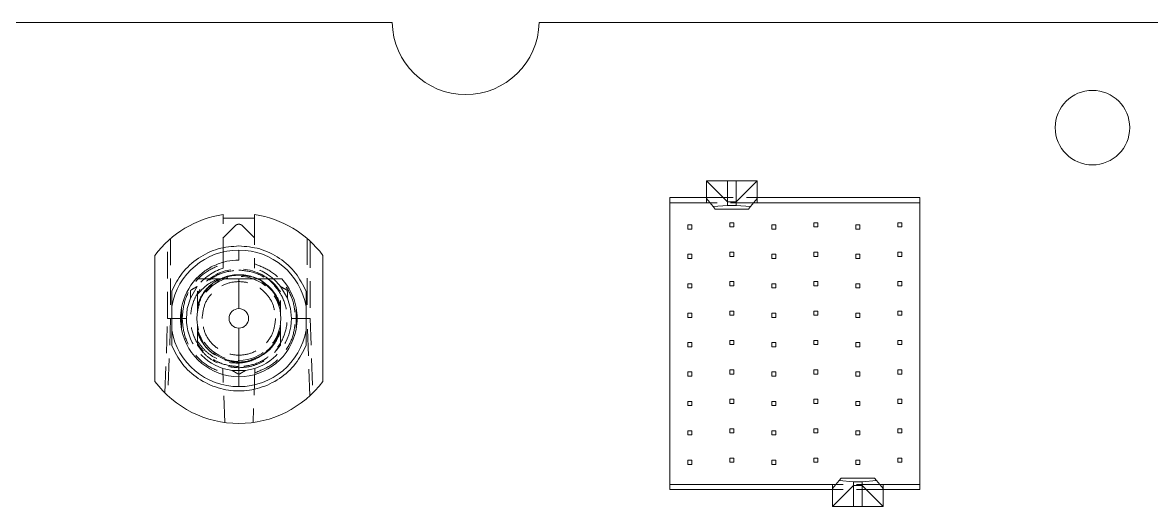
# Model space of a CAD drawing. Header units: millimetres. Extents: x 5 to 589, y 5 to 415.
# Drawn here: x 191.5 to 245.2, y 352.8 to 375.8 of the extents above; entities that cross this region are included whole.
import ezdxf

# ---------------------------------------------------------------- set-up
doc = ezdxf.new("R2010")
doc.units = ezdxf.units.MM
doc.linetypes.add('HIDDEN', pattern=[1.905, 1.27, -0.635])

msp = doc.modelspace()

# ---------------------------------------------------------------- linework, layer by layer
at = {"color": 7, "linetype": 'Continuous', "lineweight": 15}
for p, q in [((209.058, 375.794), (96.056, 375.794)), ((367.058, 375.794), (216.056, 375.794)), ((224.032, 367.414), (224.032, 368.264)), ((224.032, 368.264), (225.032, 367.264)), ((224.032, 368.264), (225.032, 368.264)), ((225.032, 368.264), (225.432, 368.264)), ((225.032, 368.264), (225.032, 367.264)), ((225.432, 367.264), (225.432, 368.264)), ((225.432, 367.264), (226.432, 368.264)), ((225.432, 368.264), (226.432, 368.264)), ((226.432, 368.264), (226.432, 367.414)), ((222.282, 367.464), (224.032, 367.464)), ((222.282, 367.464), (222.282, 367.214)), ((222.282, 367.214), (222.282, 353.814)), ((224.032, 367.214), (222.282, 367.214)), ((224.337, 367.033), (224.032, 367.414)), ((224.032, 367.214), (224.032, 367.414)), ((225.032, 367.264), (225.032, 367.094)), ((225.432, 367.264), (225.032, 367.264)), ((225.432, 367.094), (225.432, 367.264)), ((226.127, 367.033), (226.432, 367.414)), ((234.182, 367.464), (226.432, 367.464)), ((226.432, 367.414), (226.432, 367.214)), ((234.182, 367.214), (226.432, 367.214)), ((234.182, 367.464), (234.182, 367.214)), ((234.182, 353.814), (234.182, 367.214)), ((201.007, 366.657), (201.007, 366.489)), ((202.507, 366.657), (202.507, 366.489)), ((224.337, 367.033), (225.032, 367.094)), ((224.432, 366.914), (224.337, 367.033)), ((226.032, 366.914), (224.432, 366.914)), ((225.032, 367.094), (225.432, 367.094)), ((225.432, 367.094), (226.127, 367.033)), ((226.127, 367.033), (226.032, 366.914)), ((202.507, 366.489), (201.007, 366.489)), ((197.757, 364.714), (197.757, 358.714)), ((201.757, 364.964), (201.757, 364.489)), ((205.757, 358.714), (205.757, 364.714)), ((201.757, 362.179), (201.757, 363.589)), ((201.757, 358.939), (201.757, 361.249)), ((201.757, 358.939), (201.757, 358.464)), ((222.282, 353.814), (230.032, 353.814)), ((222.282, 353.814), (222.282, 353.564)), ((230.032, 353.614), (230.337, 353.995)), ((230.032, 353.614), (230.032, 353.814)), ((231.032, 353.764), (230.032, 352.764)), ((230.337, 353.995), (230.432, 354.114)), ((231.032, 353.934), (230.337, 353.995)), ((230.432, 354.114), (232.032, 354.114)), ((231.032, 353.934), (231.032, 353.764)), ((231.432, 353.934), (231.032, 353.934)), ((231.032, 353.764), (231.432, 353.764)), ((231.032, 353.764), (231.032, 352.764)), ((232.127, 353.995), (231.432, 353.934)), ((231.432, 353.764), (231.432, 353.934)), ((232.432, 352.764), (231.432, 353.764)), ((231.432, 352.764), (231.432, 353.764)), ((232.032, 354.114), (232.127, 353.995)), ((232.432, 353.614), (232.127, 353.995)), ((232.432, 353.814), (234.182, 353.814)), ((232.432, 353.814), (232.432, 353.614)), ((234.182, 353.564), (234.182, 353.814)), ((230.032, 353.564), (222.282, 353.564)), ((230.032, 352.764), (230.032, 353.614)), ((232.432, 353.614), (232.432, 352.764)), ((234.182, 353.564), (232.432, 353.564)), ((231.032, 352.764), (230.032, 352.764)), ((231.432, 352.764), (231.032, 352.764)), ((232.432, 352.764), (231.432, 352.764))]:
    msp.add_line(p, q, dxfattribs=at)
at = {"color": 7, "linetype": 'HIDDEN', "lineweight": 0}
for p, q in [((224.032, 367.464), (226.432, 367.464)), ((226.432, 367.214), (224.032, 367.214)), ((201.007, 364.308), (201.007, 366.489)), ((201.007, 365.549), (201.58, 366.122)), ((201.934, 366.122), (202.507, 365.549)), ((202.507, 366.489), (202.507, 364.308)), ((223.132, 366.164), (223.332, 366.164)), ((223.132, 365.964), (223.132, 366.164)), ((223.332, 366.164), (223.332, 365.964)), ((225.132, 366.064), (225.132, 366.264)), ((225.132, 366.264), (225.332, 366.264)), ((225.332, 366.064), (225.332, 366.264)), ((227.132, 366.164), (227.332, 366.164)), ((227.132, 365.964), (227.132, 366.164)), ((227.332, 366.164), (227.332, 365.964)), ((229.132, 366.064), (229.132, 366.264)), ((229.132, 366.264), (229.332, 366.264)), ((229.332, 366.064), (229.332, 366.264)), ((231.132, 365.964), (231.132, 366.164)), ((231.132, 366.164), (231.332, 366.164)), ((231.332, 366.164), (231.332, 365.964)), ((233.132, 366.064), (233.132, 366.264)), ((233.132, 366.264), (233.332, 366.264)), ((233.332, 366.064), (233.332, 366.264)), ((223.132, 365.964), (223.332, 365.964)), ((225.332, 366.064), (225.132, 366.064)), ((227.132, 365.964), (227.332, 365.964)), ((229.332, 366.064), (229.132, 366.064)), ((231.132, 365.964), (231.332, 365.964)), ((233.332, 366.064), (233.132, 366.064)), ((198.363, 361.714), (198.363, 365.385)), ((198.507, 365.514), (198.507, 362.364)), ((205.007, 362.364), (205.007, 365.514)), ((205.151, 365.385), (205.151, 361.714)), ((223.132, 364.764), (223.332, 364.764)), ((223.132, 364.564), (223.132, 364.764)), ((223.132, 364.564), (223.332, 364.564)), ((223.332, 364.764), (223.332, 364.564)), ((225.132, 364.864), (225.332, 364.864)), ((225.132, 364.664), (225.132, 364.864)), ((225.332, 364.664), (225.132, 364.664)), ((225.332, 364.664), (225.332, 364.864)), ((227.132, 364.564), (227.132, 364.764)), ((227.132, 364.764), (227.332, 364.764)), ((227.132, 364.564), (227.332, 364.564)), ((227.332, 364.764), (227.332, 364.564)), ((229.132, 364.664), (229.132, 364.864)), ((229.132, 364.864), (229.332, 364.864)), ((229.332, 364.664), (229.132, 364.664)), ((229.332, 364.664), (229.332, 364.864)), ((231.132, 364.564), (231.132, 364.764)), ((231.132, 364.764), (231.332, 364.764)), ((231.132, 364.564), (231.332, 364.564)), ((231.332, 364.764), (231.332, 364.564)), ((233.132, 364.664), (233.132, 364.864)), ((233.132, 364.864), (233.332, 364.864)), ((233.332, 364.664), (233.132, 364.664)), ((233.332, 364.664), (233.332, 364.864)), ((203.155, 363.603), (203.732, 362.987)), ((225.132, 363.464), (225.332, 363.464)), ((225.132, 363.264), (225.132, 363.464)), ((225.332, 363.264), (225.332, 363.464)), ((229.132, 363.264), (229.132, 363.464)), ((229.132, 363.464), (229.332, 363.464)), ((229.332, 363.264), (229.332, 363.464)), ((233.132, 363.264), (233.132, 363.464)), ((233.132, 363.464), (233.332, 363.464)), ((233.332, 363.264), (233.332, 363.464)), ((199.771, 363.233), (199.449, 362.674)), ((199.782, 362.987), (199.782, 362.365)), ((199.782, 362.987), (199.782, 362.029)), ((203.438, 362.937), (203.732, 362.365)), ((203.438, 362.936), (203.732, 362.365)), ((204.065, 362.674), (203.742, 363.233)), ((223.132, 363.364), (223.332, 363.364)), ((223.132, 363.164), (223.132, 363.364)), ((223.132, 363.164), (223.332, 363.164)), ((223.332, 363.364), (223.332, 363.164)), ((225.332, 363.264), (225.132, 363.264)), ((227.132, 363.364), (227.332, 363.364)), ((227.132, 363.164), (227.132, 363.364)), ((227.132, 363.164), (227.332, 363.164)), ((227.332, 363.364), (227.332, 363.164)), ((229.332, 363.264), (229.132, 363.264)), ((231.132, 363.164), (231.132, 363.364)), ((231.132, 363.364), (231.332, 363.364)), ((231.132, 363.164), (231.332, 363.164)), ((231.332, 363.364), (231.332, 363.164)), ((233.332, 363.264), (233.132, 363.264)), ((199.944, 362.68), (199.782, 362.365)), ((199.782, 362.28), (199.929, 362.593)), ((203.572, 362.619), (203.732, 362.28)), ((203.732, 362.365), (203.608, 362.606)), ((203.732, 362.567), (203.732, 362.365)), ((203.732, 362.029), (203.732, 362.28)), ((223.132, 361.964), (223.332, 361.964)), ((223.132, 361.764), (223.132, 361.964)), ((223.332, 361.964), (223.332, 361.764)), ((225.132, 361.864), (225.132, 362.064)), ((225.132, 362.064), (225.332, 362.064)), ((225.332, 361.864), (225.132, 361.864)), ((225.332, 361.864), (225.332, 362.064)), ((227.132, 361.964), (227.332, 361.964)), ((227.132, 361.764), (227.132, 361.964)), ((227.332, 361.964), (227.332, 361.764)), ((229.132, 361.864), (229.132, 362.064)), ((229.132, 362.064), (229.332, 362.064)), ((229.332, 361.864), (229.132, 361.864)), ((229.332, 361.864), (229.332, 362.064)), ((231.132, 361.764), (231.132, 361.964)), ((231.132, 361.964), (231.332, 361.964)), ((231.332, 361.964), (231.332, 361.764)), ((233.132, 362.064), (233.332, 362.064)), ((233.132, 361.864), (233.132, 362.064)), ((233.332, 361.864), (233.132, 361.864)), ((233.332, 361.864), (233.332, 362.064)), ((198.238, 358.161), (198.363, 361.714)), ((198.507, 361.714), (198.363, 361.714)), ((198.507, 361.714), (198.378, 358.028)), ((198.507, 361.714), (199.057, 361.714)), ((199.257, 361.714), (199.057, 361.714)), ((199.782, 361.399), (199.782, 360.641)), ((203.732, 361.148), (203.732, 361.399)), ((204.457, 361.714), (204.257, 361.714)), ((204.457, 361.714), (205.007, 361.714)), ((205.136, 358.028), (205.007, 361.714)), ((205.007, 361.714), (205.151, 361.714)), ((205.151, 361.714), (205.275, 358.161)), ((223.132, 361.764), (223.332, 361.764)), ((227.132, 361.764), (227.332, 361.764)), ((231.132, 361.764), (231.332, 361.764)), ((200.044, 360.591), (199.782, 361.148)), ((200.044, 360.591), (199.782, 361.148)), ((199.782, 361.063), (199.782, 360.44)), ((199.782, 361.063), (199.989, 360.66)), ((203.732, 361.148), (203.371, 360.442)), ((203.732, 361.063), (203.468, 360.549)), ((203.468, 360.549), (203.732, 361.063)), ((203.732, 361.063), (203.468, 360.549)), ((203.732, 361.148), (203.481, 360.616)), ((203.732, 361.148), (203.481, 360.616)), ((203.502, 360.616), (203.732, 361.063)), ((203.732, 360.44), (203.732, 361.063)), ((204.482, 361.189), (204.482, 361.189)), ((199.782, 360.44), (200.011, 360.167)), ((203.526, 360.194), (203.732, 360.44)), ((223.132, 360.564), (223.332, 360.564)), ((223.132, 360.364), (223.132, 360.564)), ((223.132, 360.364), (223.332, 360.364)), ((223.332, 360.564), (223.332, 360.364)), ((225.132, 360.464), (225.132, 360.664)), ((225.132, 360.664), (225.332, 360.664)), ((225.332, 360.464), (225.132, 360.464)), ((225.332, 360.464), (225.332, 360.664)), ((227.132, 360.564), (227.332, 360.564)), ((227.132, 360.364), (227.132, 360.564)), ((227.132, 360.364), (227.332, 360.364)), ((227.332, 360.564), (227.332, 360.364)), ((229.132, 360.464), (229.132, 360.664)), ((229.132, 360.664), (229.332, 360.664)), ((229.332, 360.464), (229.132, 360.464)), ((229.332, 360.464), (229.332, 360.664)), ((231.132, 360.364), (231.132, 360.564)), ((231.132, 360.564), (231.332, 360.564)), ((231.132, 360.364), (231.332, 360.364)), ((231.332, 360.564), (231.332, 360.364)), ((233.132, 360.464), (233.132, 360.664)), ((233.132, 360.664), (233.332, 360.664)), ((233.332, 360.464), (233.132, 360.464)), ((233.332, 360.464), (233.332, 360.664)), ((201.082, 356.76), (200.992, 359.334)), ((201.434, 359.235), (200.992, 359.334)), ((201.268, 359.425), (201.757, 359.364)), ((201.707, 359.077), (201.434, 359.235)), ((201.434, 359.235), (202.08, 359.235)), ((201.757, 359.364), (201.98, 359.392)), ((202.08, 359.235), (201.807, 359.077)), ((202.522, 359.334), (202.08, 359.235)), ((202.522, 359.334), (202.432, 356.76)), ((223.132, 359.164), (223.332, 359.164)), ((223.132, 358.964), (223.132, 359.164)), ((223.332, 359.164), (223.332, 358.964)), ((225.132, 359.064), (225.132, 359.264)), ((225.132, 359.264), (225.332, 359.264)), ((225.332, 359.064), (225.332, 359.264)), ((227.132, 359.164), (227.332, 359.164)), ((227.132, 358.964), (227.132, 359.164)), ((227.332, 359.164), (227.332, 358.964)), ((229.132, 359.064), (229.132, 359.264)), ((229.132, 359.264), (229.332, 359.264)), ((229.332, 359.064), (229.332, 359.264)), ((231.132, 359.164), (231.332, 359.164)), ((231.132, 358.964), (231.132, 359.164)), ((231.332, 359.164), (231.332, 358.964)), ((233.132, 359.064), (233.132, 359.264)), ((233.132, 359.264), (233.332, 359.264)), ((233.332, 359.064), (233.332, 359.264)), ((223.132, 358.964), (223.332, 358.964)), ((225.332, 359.064), (225.132, 359.064)), ((227.132, 358.964), (227.332, 358.964)), ((229.332, 359.064), (229.132, 359.064)), ((231.132, 358.964), (231.332, 358.964)), ((233.332, 359.064), (233.132, 359.064)), ((223.132, 357.764), (223.332, 357.764)), ((223.132, 357.564), (223.132, 357.764)), ((223.132, 357.564), (223.332, 357.564)), ((223.332, 357.764), (223.332, 357.564)), ((225.132, 357.864), (225.332, 357.864)), ((225.132, 357.664), (225.132, 357.864)), ((225.332, 357.664), (225.132, 357.664)), ((225.332, 357.664), (225.332, 357.864)), ((227.132, 357.764), (227.332, 357.764)), ((227.132, 357.564), (227.132, 357.764)), ((227.132, 357.564), (227.332, 357.564)), ((227.332, 357.764), (227.332, 357.564)), ((229.132, 357.664), (229.132, 357.864)), ((229.132, 357.864), (229.332, 357.864)), ((229.332, 357.664), (229.132, 357.664)), ((229.332, 357.664), (229.332, 357.864)), ((231.132, 357.764), (231.332, 357.764)), ((231.132, 357.564), (231.132, 357.764)), ((231.132, 357.564), (231.332, 357.564)), ((231.332, 357.764), (231.332, 357.564)), ((233.132, 357.664), (233.132, 357.864)), ((233.132, 357.864), (233.332, 357.864)), ((233.332, 357.664), (233.132, 357.664)), ((233.332, 357.664), (233.332, 357.864)), ((225.132, 356.464), (225.332, 356.464)), ((225.132, 356.264), (225.132, 356.464)), ((225.332, 356.264), (225.332, 356.464)), ((229.132, 356.464), (229.332, 356.464)), ((229.132, 356.264), (229.132, 356.464)), ((229.332, 356.264), (229.332, 356.464)), ((233.132, 356.264), (233.132, 356.464)), ((233.132, 356.464), (233.332, 356.464)), ((233.332, 356.264), (233.332, 356.464)), ((223.132, 356.364), (223.332, 356.364)), ((223.132, 356.164), (223.132, 356.364)), ((223.132, 356.164), (223.332, 356.164)), ((223.332, 356.364), (223.332, 356.164)), ((225.332, 356.264), (225.132, 356.264)), ((227.132, 356.364), (227.332, 356.364)), ((227.132, 356.164), (227.132, 356.364)), ((227.132, 356.164), (227.332, 356.164)), ((227.332, 356.364), (227.332, 356.164)), ((229.332, 356.264), (229.132, 356.264)), ((231.132, 356.364), (231.332, 356.364)), ((231.132, 356.164), (231.132, 356.364)), ((231.132, 356.164), (231.332, 356.164)), ((231.332, 356.364), (231.332, 356.164)), ((233.332, 356.264), (233.132, 356.264)), ((223.132, 354.964), (223.332, 354.964)), ((223.132, 354.764), (223.132, 354.964)), ((223.332, 354.964), (223.332, 354.764)), ((225.132, 354.864), (225.132, 355.064)), ((225.132, 355.064), (225.332, 355.064)), ((225.332, 354.864), (225.132, 354.864)), ((225.332, 354.864), (225.332, 355.064)), ((227.132, 354.964), (227.332, 354.964)), ((227.132, 354.764), (227.132, 354.964)), ((227.332, 354.964), (227.332, 354.764)), ((229.132, 354.864), (229.132, 355.064)), ((229.132, 355.064), (229.332, 355.064)), ((229.332, 354.864), (229.132, 354.864)), ((229.332, 354.864), (229.332, 355.064)), ((231.132, 354.764), (231.132, 354.964)), ((231.132, 354.964), (231.332, 354.964)), ((231.332, 354.964), (231.332, 354.764)), ((233.132, 354.864), (233.132, 355.064)), ((233.132, 355.064), (233.332, 355.064)), ((233.332, 354.864), (233.132, 354.864)), ((233.332, 354.864), (233.332, 355.064)), ((223.132, 354.764), (223.332, 354.764)), ((227.132, 354.764), (227.332, 354.764)), ((231.132, 354.764), (231.332, 354.764)), ((232.432, 353.814), (230.032, 353.814)), ((232.432, 353.564), (230.032, 353.564))]:
    msp.add_line(p, q, dxfattribs=at)
at = {"color": 7, "linetype": 'HIDDEN', "lineweight": 0, "flags": 128}
for points in [[(200.981, 363.643), (201.009, 363.647), (201.018, 363.647), (201.02, 363.647), (201.021, 363.646), (201.021, 363.646), (201.021, 363.646), (201.021, 363.646), (201.021, 363.646), (201.021, 363.646), (201.021, 363.646), (201.021, 363.646), (201.021, 363.646), (201.021, 363.646), (201.021, 363.646), (201.021, 363.646), (201.021, 363.646), (201.021, 363.646), (201.021, 363.646), (201.021, 363.646), (201.021, 363.646), (201.021, 363.646), (201.021, 363.646), (201.021, 363.646), (201.021, 363.646), (201.021, 363.646), (201.021, 363.646), (201.021, 363.646), (201.021, 363.645), (201.021, 363.645), (201.02, 363.644), (201.018, 363.642), (200.888, 363.578), (200.725, 363.49)], [(199.782, 362.987), (199.782, 362.987)], [(199.782, 362.987), (199.782, 362.987)], [(199.782, 362.987), (199.782, 362.987)], [(199.782, 362.987), (199.782, 362.987)], [(199.782, 362.987), (199.782, 362.987)], [(199.782, 362.987), (199.782, 362.987)], [(199.782, 362.987), (199.782, 362.987)], [(199.782, 362.987), (199.782, 362.987)], [(203.732, 362.987), (203.732, 362.987)], [(199.257, 361.714), (199.301, 362.18), (199.449, 362.674)], [(204.065, 362.674), (204.213, 362.18), (204.257, 361.714)], [(199.782, 362.029), (199.782, 362.029)], [(203.732, 362.28), (203.732, 362.28)], [(203.732, 362.28), (203.732, 362.28)], [(203.732, 362.28), (203.732, 362.28)], [(203.732, 362.28), (203.732, 362.28)], [(203.732, 362.28), (203.732, 362.28)], [(199.782, 361.399), (199.782, 361.399)], [(203.732, 361.148), (203.732, 361.148)], [(203.732, 361.148), (203.732, 361.148)], [(203.732, 361.148), (203.732, 361.148)], [(203.732, 361.148), (203.732, 361.148)], [(203.732, 361.148), (203.732, 361.148)], [(203.732, 361.148), (203.732, 361.148)], [(203.732, 361.148), (203.732, 361.148)], [(203.732, 361.148), (203.732, 361.148)], [(199.782, 360.44), (199.782, 360.44)], [(199.782, 360.44), (199.782, 360.44)], [(199.782, 360.44), (199.782, 360.44)], [(199.782, 360.44), (199.782, 360.44)], [(199.782, 360.44), (199.782, 360.44)], [(199.782, 360.44), (199.782, 360.44)], [(199.782, 360.44), (199.782, 360.44)], [(199.978, 360.687), (199.978, 360.687)], [(203.732, 360.44), (203.732, 360.44)], [(200.73, 359.935), (200.73, 359.935)]]:
    msp.add_lwpolyline(points, dxfattribs=at)
at = {"color": 7, "linetype": 'Continuous', "lineweight": 15}
msp.add_circle((242.407, 370.794), 1.775, dxfattribs=at)
at = {"color": 7, "linetype": 'HIDDEN', "lineweight": 0}
msp.add_circle((201.757, 361.714), 2, dxfattribs=at)
at = {"color": 7, "linetype": 'Continuous', "lineweight": 15}
for centre, radius, start, end in [((212.557, 375.864), 3.5, 181.146, 358.854), ((201.757, 361.714), 5, 98.6269, 143.1301), ((201.757, 361.714), 5, 36.8699, 81.3731), ((201.757, 361.714), 3.25, 90, 169.9367), ((201.757, 361.714), 3.25, 10.0633, 90), ((201.757, 361.714), 2.775, 137.4934, 169.1071), ((201.757, 361.714), 2.775, 10.8932, 42.5066), ((201.757, 361.714), 2.775, 169.1067, 190.8938), ((201.757, 361.714), 0.465, 90, 270), ((201.757, 361.714), 0.465, 270, 90), ((201.757, 361.714), 2.775, 349.1068, 10.8929), ((201.757, 361.714), 3.25, 190.0633, 270), ((201.757, 361.714), 2.775, 190.8929, 270), ((201.757, 361.714), 2.775, 270, 349.1071), ((201.757, 361.714), 3.25, 270, 349.9367), ((201.757, 361.714), 5, 216.8699, 323.1301)]:
    msp.add_arc(centre, radius, start, end, dxfattribs=at)
at = {"color": 7, "linetype": 'HIDDEN', "lineweight": 0}
for radius, start, end in [(2.5, 107.4576, 142.5798), (2.35, 53.5058, 147.1851), (2.5, 37.4202, 72.5424), (2.5, 180, 252.1843), (2.5, 287.8157, 0)]:
    msp.add_arc((201.757, 361.714), radius, start, end, dxfattribs=at)
for points in [[(201.58, 366.122), (201.606, 366.142), (201.658, 366.183), (201.757, 366.201), (201.856, 366.183), (201.908, 366.142), (201.934, 366.122)], [(200.007, 361.714), (200.033, 361.943), (200.086, 362.401), (200.491, 362.984), (201.069, 363.373), (201.757, 363.509), (202.445, 363.373), (203.023, 362.984), (203.428, 362.401), (203.481, 361.943), (203.507, 361.714)], [(203.732, 362.28), (203.684, 362.419), (203.587, 362.698), (203.408, 362.932), (203.319, 363.049)], [(203.507, 361.714), (203.481, 361.485), (203.428, 361.027), (203.023, 360.444), (202.445, 360.055), (201.757, 359.918), (201.069, 360.055), (200.491, 360.444), (200.086, 361.027), (200.033, 361.485), (200.007, 361.714)], [(199.782, 360.44), (199.9, 360.284), (200.135, 359.97), (200.622, 359.632), (201.17, 359.406), (201.561, 359.378), (201.757, 359.364)], [(201.757, 359.364), (201.952, 359.378), (202.344, 359.406), (202.892, 359.632), (203.378, 359.97), (203.614, 360.284), (203.732, 360.44)], [(201.807, 359.077), (201.799, 359.074), (201.783, 359.066), (201.757, 359.063), (201.731, 359.066), (201.715, 359.074), (201.707, 359.077)]]:
    msp.add_open_spline(points, degree=3, dxfattribs=at)
at = {"color": 7, "linetype": 'Continuous', "lineweight": 15}
for points, knots in [([(198.557, 363.003), (198.708, 363.303), (199.017, 363.916), (199.802, 364.614), (200.744, 365.08), (201.428, 365.136), (201.763, 365.164)], [0, 0, 0, 0, 0.24439, 0.5, 0.75561, 1, 1, 1, 1]), ([(201.763, 365.164), (202.096, 365.135), (202.779, 365.077), (203.716, 364.61), (204.498, 363.914), (204.806, 363.302), (204.957, 363.003)], [0, 0, 0, 0, 0.244424, 0.5, 0.755576, 1, 1, 1, 1]), ([(201.757, 364.489), (201.565, 364.477), (201.182, 364.455), (200.632, 364.27), (200.125, 363.99), (199.849, 363.723), (199.711, 363.589)], [0, 0, 0, 0, 0.2500002, 0.5000003, 0.7500002, 1, 1, 1, 1]), ([(201.757, 363.589), (201.562, 363.589), (201.058, 363.589), (200.376, 363.589), (199.927, 363.589), (199.711, 363.589)], [0, 0, 0, 0, 0.246526, 0.63814, 1, 1, 1, 1]), ([(203.803, 363.589), (203.365, 363.589), (202.762, 363.589), (201.973, 363.589), (201.757, 363.589)], [0, 0, 0, 0, 0.725757, 1, 1, 1, 1]), ([(198.557, 363.003), (198.557, 362.869), (198.557, 362.695), (198.557, 362.501), (198.557, 362.42), (198.557, 362.366), (198.557, 362.327), (198.557, 362.3), (198.557, 362.286), (198.557, 362.282), (198.557, 362.282), (198.557, 362.282)], [0, 0, 0, 0, 0.52193, 0.674707, 0.779637, 0.851731, 0.901665, 0.954566, 0.975881, 0.993094, 1, 1, 1, 1]), ([(204.957, 363.003), (204.957, 362.869), (204.957, 362.695), (204.957, 362.501), (204.957, 362.42), (204.957, 362.366), (204.957, 362.327), (204.957, 362.3), (204.957, 362.286), (204.957, 362.282), (204.957, 362.282), (204.957, 362.282)], [0, 0, 0, 0, 0.52193, 0.674707, 0.779637, 0.851731, 0.901665, 0.954566, 0.975881, 0.993094, 1, 1, 1, 1]), ([(198.557, 362.282), (198.557, 362.106), (198.557, 361.753), (198.557, 361.36), (198.557, 361.168), (198.557, 361.146)], [0, 0, 0, 0, 0.4691002, 0.9396132, 1, 1, 1, 1]), ([(199.032, 362.238), (199.032, 361.948), (199.032, 361.595), (199.032, 361.251), (199.032, 361.189)], [0, 0, 0, 0, 0.821497, 1, 1, 1, 1]), ([(204.482, 361.189), (204.482, 361.48), (204.482, 361.833), (204.482, 362.177), (204.482, 362.238)], [0, 0, 0, 0, 0.821486, 1, 1, 1, 1]), ([(204.957, 362.282), (204.957, 362.106), (204.957, 361.753), (204.957, 361.36), (204.957, 361.168), (204.957, 361.146)], [0, 0, 0, 0, 0.4691, 0.939613, 1, 1, 1, 1]), ([(198.557, 361.146), (198.557, 361.145), (198.557, 361.144), (198.557, 361.133), (198.557, 361.089), (198.557, 360.893), (198.557, 360.659), (198.557, 360.462), (198.557, 360.425)], [0, 0, 0, 0, 0.016929, 0.039301, 0.081695, 0.236198, 0.852157, 1, 1, 1, 1]), ([(204.957, 361.146), (204.957, 361.145), (204.957, 361.144), (204.957, 361.133), (204.957, 361.089), (204.957, 360.893), (204.957, 360.659), (204.957, 360.462), (204.957, 360.425)], [0, 0, 0, 0, 0.0169294, 0.0393005, 0.081695, 0.2361978, 0.8521567, 1, 1, 1, 1]), ([(204.957, 360.425), (204.806, 360.126), (204.497, 359.514), (203.714, 358.812), (202.774, 358.363), (201.757, 358.215), (200.74, 358.363), (199.8, 358.812), (199.017, 359.514), (198.708, 360.126), (198.557, 360.425)], [0, 0, 0, 0, 0.122204, 0.25, 0.377796, 0.5, 0.622204, 0.75, 0.877796, 1, 1, 1, 1])]:
    msp.add_open_spline(points, degree=3, knots=knots, dxfattribs=at)
at = {"color": 7, "linetype": 'HIDDEN', "lineweight": 0}
for points, knots in [([(199.057, 361.714), (199.083, 361.996), (199.136, 362.577), (199.563, 363.363), (200.2, 363.992), (200.743, 364.204), (201.007, 364.308)], [0, 0, 0, 0, 0.243392, 0.5, 0.756608, 1, 1, 1, 1]), ([(201.757, 359.414), (201.468, 359.445), (201.021, 359.492), (200.485, 359.779), (200.12, 360.076), (199.82, 360.442), (199.543, 360.978), (199.401, 361.714), (199.543, 362.45), (199.82, 362.986), (200.119, 363.352), (200.485, 363.649), (201.021, 363.935), (201.468, 363.983), (201.757, 364.014)], [0, 0, 0, 0, 0.119721, 0.184824, 0.25, 0.315102, 0.380279, 0.5, 0.619721, 0.684824, 0.75, 0.815102, 0.880279, 1, 1, 1, 1]), ([(201.007, 364.308), (201.007, 364.28), (201.007, 364.225), (201.007, 364.156), (201.007, 364.107), (201.007, 364.102), (201.007, 364.099)], [0, 0, 0, 0, 0.25862, 0.513617, 0.75609, 1, 1, 1, 1]), ([(201.757, 364.014), (202.046, 363.983), (202.493, 363.935), (203.029, 363.649), (203.394, 363.352), (203.693, 362.986), (203.971, 362.45), (204.113, 361.714), (203.971, 360.978), (203.694, 360.442), (203.394, 360.076), (203.029, 359.779), (202.493, 359.493), (202.046, 359.445), (201.757, 359.414)], [0, 0, 0, 0, 0.119721, 0.184824, 0.25, 0.315102, 0.380279, 0.5, 0.619721, 0.684824, 0.75, 0.815102, 0.880279, 1, 1, 1, 1]), ([(202.507, 364.308), (202.771, 364.204), (203.314, 363.992), (203.95, 363.363), (204.378, 362.577), (204.431, 361.996), (204.457, 361.714)], [0, 0, 0, 0, 0.243392, 0.5, 0.756608, 1, 1, 1, 1]), ([(202.507, 364.308), (202.507, 364.28), (202.507, 364.225), (202.507, 364.157), (202.507, 364.107), (202.507, 364.102), (202.507, 364.099)], [0, 0, 0, 0, 0.258105, 0.512595, 0.755594, 1, 1, 1, 1]), ([(202.995, 363.38), (202.989, 363.386), (202.83, 363.546), (202.398, 363.714), (201.76, 363.83), (201.105, 363.724), (200.521, 363.426), (200.042, 362.965), (199.869, 362.565), (199.782, 362.365)], [0, 0, 0, 0, 0.006975, 0.172479, 0.337984, 0.503488, 0.668992, 0.834496, 1, 1, 1, 1]), ([(203.287, 363.089), (203.188, 363.199), (202.944, 363.469), (202.404, 363.722), (201.758, 363.828), (201.105, 363.725), (200.52, 363.426), (200.042, 362.965), (199.869, 362.565), (199.782, 362.365)], [0, 0, 0, 0, 0.101378, 0.251148, 0.400918, 0.550689, 0.700459, 0.85023, 1, 1, 1, 1]), ([(199.782, 362.365), (199.869, 362.565), (200.042, 362.965), (200.52, 363.426), (201.105, 363.725), (201.758, 363.829), (202.403, 363.72), (202.916, 363.487), (203.141, 363.242), (203.218, 363.158)], [0, 0, 0, 0, 0.153218, 0.306436, 0.459655, 0.612873, 0.766091, 0.919309, 1, 1, 1, 1]), ([(199.782, 362.365), (199.869, 362.565), (200.042, 362.965), (200.52, 363.426), (201.105, 363.725), (201.758, 363.828), (202.405, 363.722), (202.948, 363.467), (203.195, 363.192), (203.297, 363.079)], [0, 0, 0, 0, 0.149287, 0.298575, 0.447862, 0.59715, 0.746437, 0.895724, 1, 1, 1, 1]), ([(199.782, 362.365), (199.869, 362.565), (200.042, 362.965), (200.52, 363.426), (201.105, 363.725), (201.758, 363.828), (202.404, 363.722), (202.945, 363.469), (203.19, 363.197), (203.289, 363.087)], [0, 0, 0, 0, 0.149669, 0.299339, 0.449008, 0.598677, 0.748346, 0.898016, 1, 1, 1, 1]), ([(203.732, 362.365), (203.645, 362.565), (203.472, 362.965), (202.993, 363.426), (202.409, 363.725), (201.757, 363.828), (201.105, 363.725), (200.52, 363.426), (200.042, 362.965), (199.869, 362.565), (199.782, 362.365)], [0, 0, 0, 0, 0.1249999, 0.2499999, 0.3749998, 0.4999998, 0.6249998, 0.7499998, 0.8749999, 1, 1, 1, 1]), ([(199.782, 362.28), (199.863, 362.487), (200.025, 362.9), (200.501, 363.383), (201.093, 363.697), (201.757, 363.804), (202.421, 363.697), (203.013, 363.383), (203.489, 362.9), (203.651, 362.487), (203.732, 362.28)], [0, 0, 0, 0, 0.125, 0.25, 0.375, 0.5, 0.625, 0.75, 0.875, 1, 1, 1, 1]), ([(199.782, 362.28), (199.863, 362.487), (200.025, 362.9), (200.501, 363.383), (201.093, 363.697), (201.757, 363.804), (202.421, 363.697), (203.013, 363.383), (203.489, 362.9), (203.651, 362.487), (203.732, 362.28)], [0, 0, 0, 0, 0.125, 0.25, 0.375, 0.5, 0.625, 0.75, 0.875, 1, 1, 1, 1]), ([(199.782, 362.28), (199.863, 362.487), (200.025, 362.9), (200.501, 363.383), (201.093, 363.697), (201.757, 363.804), (202.421, 363.697), (203.013, 363.383), (203.489, 362.9), (203.651, 362.487), (203.732, 362.28)], [0, 0, 0, 0, 0.125, 0.25, 0.375, 0.5, 0.625, 0.75, 0.875, 1, 1, 1, 1]), ([(199.782, 362.853), (199.935, 363.02), (200.24, 363.353), (200.693, 363.568), (200.945, 363.634), (200.981, 363.643)], [0, 0, 0, 0, 0.461832, 0.924144, 1, 1, 1, 1]), ([(203.732, 362.987), (203.618, 363.149), (203.453, 363.383), (203.217, 363.54), (203.144, 363.589)], [0, 0, 0, 0, 0.690816, 1, 1, 1, 1]), ([(199.449, 362.989), (199.449, 362.998), (199.451, 363.015), (199.461, 363.039), (199.477, 363.061), (199.491, 363.071), (199.499, 363.076)], [0, 0, 0, 0, 0.250801, 0.5, 0.7492, 1, 1, 1, 1]), ([(199.449, 362.989), (199.449, 362.907), (199.449, 362.798), (199.449, 362.702), (199.449, 362.677), (199.449, 362.675), (199.449, 362.674)], [0, 0, 0, 0, 0.638677, 0.843739, 0.924999, 1, 1, 1, 1]), ([(199.771, 363.233), (199.77, 363.232), (199.768, 363.231), (199.747, 363.219), (199.695, 363.189), (199.608, 363.138), (199.537, 363.098), (199.499, 363.076)], [0, 0, 0, 0, 0.074114, 0.154923, 0.35991, 0.65372, 1, 1, 1, 1]), ([(203.319, 363.049), (203.232, 363.141), (203.131, 363.249), (203.017, 363.353), (202.997, 363.375), (202.994, 363.382), (202.993, 363.384), (202.993, 363.385), (202.994, 363.385), (202.994, 363.386)], [0, 0, 0, 0, 0.805359, 0.945967, 0.982692, 0.993233, 0.996919, 0.998502, 1, 1, 1, 1]), ([(202.994, 363.386), (203.156, 363.244), (203.482, 362.961), (203.648, 362.564), (203.732, 362.365)], [0, 0, 0, 0, 0.5, 1, 1, 1, 1]), ([(203.218, 363.158), (203.294, 363.089), (203.533, 362.874), (203.652, 362.571), (203.732, 362.365)], [0, 0, 0, 0, 0.321279, 1, 1, 1, 1]), ([(204.015, 363.076), (203.944, 363.117), (203.85, 363.171), (203.767, 363.219), (203.746, 363.231), (203.743, 363.232), (203.742, 363.233)], [0, 0, 0, 0, 0.638721, 0.843752, 0.925004, 1, 1, 1, 1]), ([(204.015, 363.076), (204.023, 363.071), (204.037, 363.061), (204.053, 363.039), (204.063, 363.015), (204.065, 362.998), (204.065, 362.989)], [0, 0, 0, 0, 0.250801, 0.5, 0.7492, 1, 1, 1, 1]), ([(204.065, 362.989), (204.065, 362.907), (204.065, 362.798), (204.065, 362.702), (204.065, 362.677), (204.065, 362.675), (204.065, 362.674)], [0, 0, 0, 0, 0.638718, 0.843747, 0.925001, 1, 1, 1, 1]), ([(199.782, 362.28), (199.782, 362.28), (199.782, 362.281), (199.782, 362.288), (199.782, 362.314), (199.782, 362.343), (199.782, 362.365)], [0, 0, 0, 0, 0.068911, 0.145477, 0.344961, 1, 1, 1, 1]), ([(199.782, 362.28), (199.782, 362.28), (199.782, 362.281), (199.782, 362.288), (199.782, 362.314), (199.782, 362.343), (199.782, 362.365)], [0, 0, 0, 0, 0.06884, 0.145314, 0.344679, 1, 1, 1, 1]), ([(203.732, 362.365), (203.732, 362.343), (203.732, 362.315), (203.732, 362.288), (203.732, 362.281), (203.732, 362.28), (203.732, 362.28)], [0, 0, 0, 0, 0.659471, 0.855328, 0.930516, 1, 1, 1, 1]), ([(199.057, 361.714), (199.083, 361.432), (199.135, 360.853), (199.561, 360.068), (200.195, 359.439), (200.736, 359.226), (200.999, 359.122)], [0, 0, 0, 0, 0.2434225, 0.5, 0.7565775, 1, 1, 1, 1]), ([(202.514, 359.122), (202.778, 359.226), (203.319, 359.439), (203.953, 360.068), (204.379, 360.853), (204.431, 361.432), (204.457, 361.714)], [0, 0, 0, 0, 0.243423, 0.5, 0.756577, 1, 1, 1, 1]), ([(199.782, 361.063), (199.782, 361.085), (199.782, 361.113), (199.782, 361.14), (199.782, 361.147), (199.782, 361.148), (199.782, 361.148)], [0, 0, 0, 0, 0.659295, 0.855253, 0.930497, 1, 1, 1, 1]), ([(199.782, 361.063), (199.782, 361.085), (199.782, 361.113), (199.782, 361.14), (199.782, 361.147), (199.782, 361.148), (199.782, 361.148)], [0, 0, 0, 0, 0.6595874, 0.8554208, 0.9305688, 1, 1, 1, 1]), ([(203.371, 360.442), (203.243, 360.304), (202.987, 360.027), (202.478, 359.764), (201.924, 359.64), (201.356, 359.673), (200.817, 359.857), (200.351, 360.182), (199.98, 360.618), (199.848, 360.971), (199.782, 361.148)], [0, 0, 0, 0, 0.125, 0.25, 0.375001, 0.500001, 0.625001, 0.750001, 0.875, 1, 1, 1, 1]), ([(199.782, 361.063), (199.837, 360.926), (199.946, 360.651), (200.216, 360.295), (200.549, 360.001), (200.939, 359.785), (201.365, 359.655), (201.808, 359.62), (202.251, 359.674), (202.525, 359.785), (202.661, 359.841)], [0, 0, 0, 0, 0.125, 0.25, 0.375, 0.5, 0.625, 0.75, 0.875, 1, 1, 1, 1]), ([(203.732, 361.063), (203.645, 360.863), (203.472, 360.463), (202.993, 360.002), (202.409, 359.703), (201.757, 359.6), (201.105, 359.703), (200.52, 360.002), (200.042, 360.463), (199.869, 360.863), (199.782, 361.063)], [0, 0, 0, 0, 0.125, 0.25, 0.375, 0.5, 0.625, 0.75, 0.875, 1, 1, 1, 1]), ([(202.586, 359.831), (202.719, 359.89), (203.052, 360.038), (203.47, 360.467), (203.645, 360.864), (203.732, 361.063)], [0, 0, 0, 0, 0.252266, 0.626133, 1, 1, 1, 1]), ([(203.732, 361.148), (203.654, 360.938), (203.511, 360.552), (203.207, 360.277), (203.068, 360.151)], [0, 0, 0, 0, 0.544504, 1, 1, 1, 1]), ([(203.732, 361.063), (203.649, 360.859), (203.509, 360.514), (203.232, 360.271), (203.119, 360.171)], [0, 0, 0, 0, 0.59211, 1, 1, 1, 1]), ([(203.732, 361.148), (203.732, 361.148), (203.732, 361.147), (203.732, 361.14), (203.732, 361.113), (203.732, 361.085), (203.732, 361.063)], [0, 0, 0, 0, 0.0688677, 0.1454157, 0.3449093, 1, 1, 1, 1]), ([(203.732, 361.148), (203.732, 361.148), (203.732, 361.147), (203.732, 361.14), (203.732, 361.113), (203.732, 361.085), (203.732, 361.063)], [0, 0, 0, 0, 0.068948, 0.145582, 0.345171, 1, 1, 1, 1]), ([(199.782, 360.641), (199.899, 360.478), (200.132, 360.155), (200.625, 359.814), (201.176, 359.6), (201.564, 359.59), (201.757, 359.585)], [0, 0, 0, 0, 0.255054, 0.506739, 0.755054, 1, 1, 1, 1]), ([(202.661, 359.841), (202.796, 359.924), (203.062, 360.088), (203.268, 360.325), (203.371, 360.442)], [0, 0, 0, 0, 0.502467, 1, 1, 1, 1]), ([(202.661, 359.841), (202.519, 359.773), (202.232, 359.637), (201.916, 359.602), (201.757, 359.585)], [0, 0, 0, 0, 0.497063, 1, 1, 1, 1])]:
    msp.add_open_spline(points, degree=3, knots=knots, dxfattribs=at)

doc.saveas('drawing.dxf')
